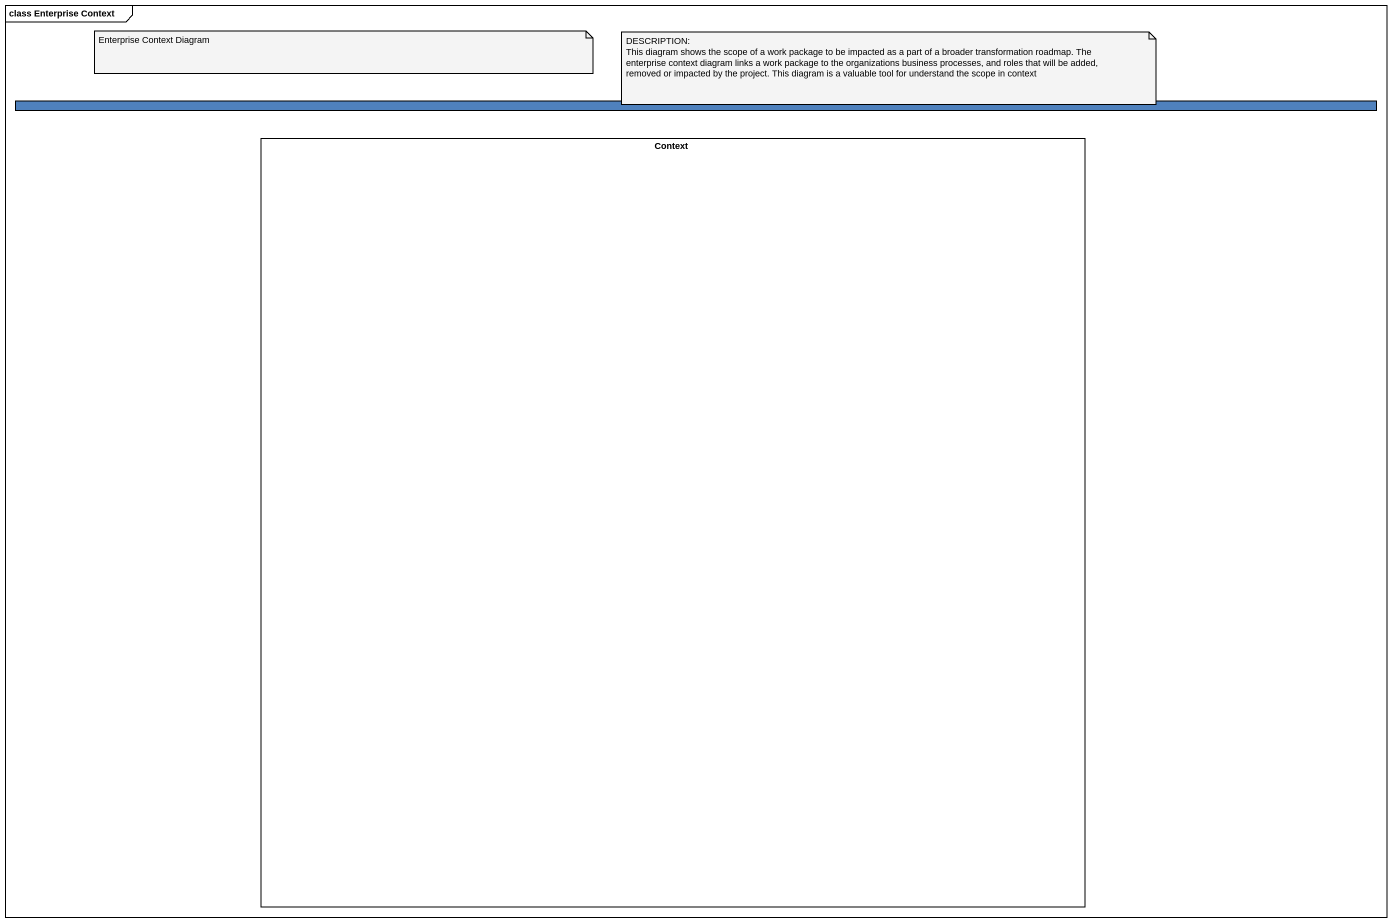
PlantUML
@startuml
mainframe class Enterprise Context
rectangle " " as rectangle1 #4F81BD
rectangle Context
note as N1
  Enterprise Context Diagram
end note
note as N2
  DESCRIPTION:
  This diagram shows the scope of a work package to be impacted as a part of a broader transformation roadmap. The enterprise context diagram links a work package to the organizations business processes, and roles that will be added, removed or impacted by the project. This diagram is a valuable tool for understand the scope in context
end note
@enduml
